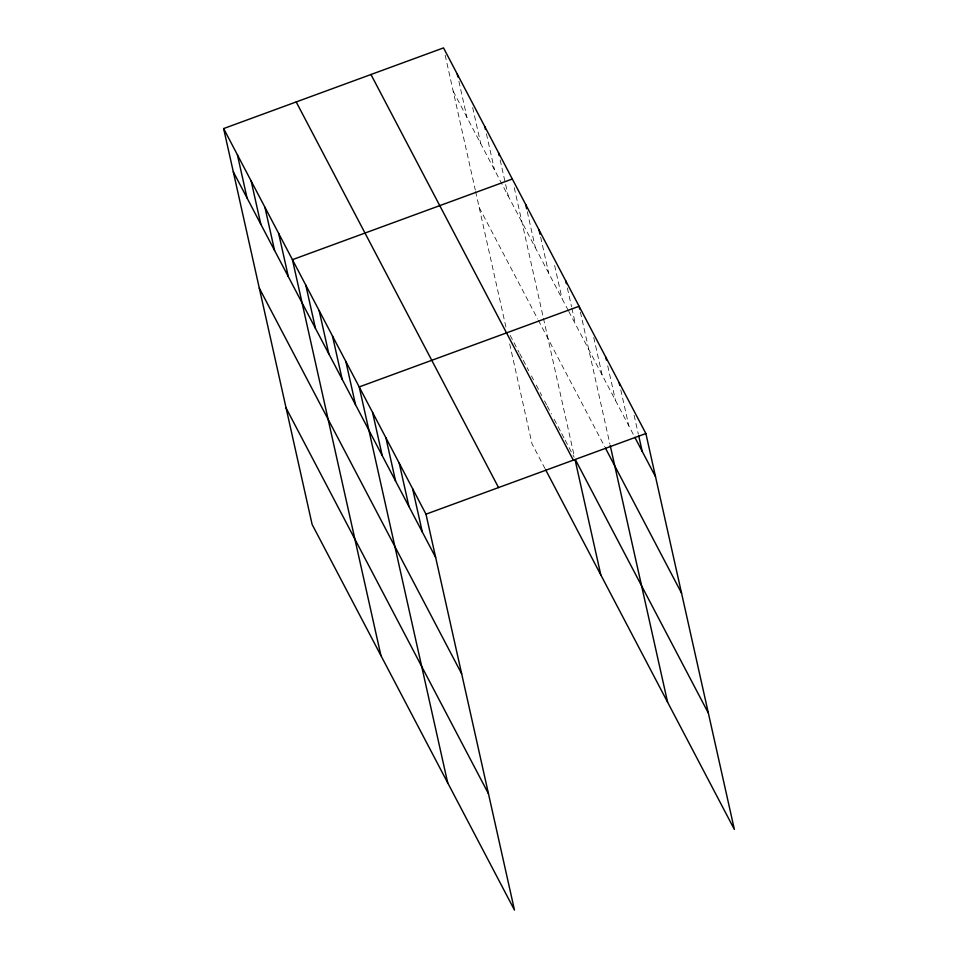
<?xml version="1.0" encoding="UTF-8"?>
<svg xmlns="http://www.w3.org/2000/svg" width="958" height="958" viewBox="0 0 958 958"><rect width="100%" height="100%" fill="white"/><g stroke="black" fill="none" stroke-linecap="round" stroke-linejoin="round"><path stroke-width="0.72" stroke-dasharray="4.79 3.59" d="M453.182 91.142L568.058 310.057M568.729 311.326L634.16 436.046M479.204 207.515L537.678 318.966M538.36 320.271L604.761 446.799M510.135 335.3L519.068 352.34M519.763 353.658L522.517 358.903M523.2 360.208L528.708 370.698M531.462 375.943L533.522 379.871M536.276 385.116L541.773 395.606M544.527 400.851L546.599 404.791M547.281 406.096L551.413 413.964M554.155 419.209L561.041 432.321M561.723 433.627L564.478 438.872M565.172 440.189L574.117 457.229M545.09 468.725L532.013 443.817L509.249 341.982M634.124 415.281L638.315 434.022M620.772 389.834L628.819 425.867M607.731 365.824L615.467 400.408M593.732 337.491L602.115 374.961M580.38 312.033L609.899 444.069M567.352 288.023L571.543 306.764M571.854 308.201L575.399 324.055M554.634 265.462L562.047 298.609M540.635 237.117L548.694 273.15M527.283 211.67L535.342 247.703M514.254 187.66L543.114 316.811M543.449 318.272L574.477 457.11M500.172 159.998L508.219 196.031M486.413 133.773L494.46 169.806M472.653 107.547L480.7 143.58M458.894 81.334L466.941 117.355M445.135 55.109L475.3 190.067M475.623 191.516L506.004 327.432"/><path stroke-width="1.44" d="M223.633 128.564L425.987 514.183L514.482 910.1L312.128 524.469L223.633 128.564L443.518 47.9L645.872 433.531L734.367 829.436L545.773 470.031M512.314 179.014L292.429 259.678L380.925 655.583M425.987 514.183L645.872 433.531M634.831 437.315L655.535 476.761M605.42 448.069L681.545 593.146M575.471 459.816L708.345 713.063M370.962 74.52L573.303 460.151M296.202 101.943L498.543 487.574M233.297 171.793L435.651 557.424M259.319 288.178L461.66 673.809M286.119 408.084L488.46 793.715M638.639 435.459L642.183 451.314M619.155 382.625L619.802 385.511M605.803 357.178L606.45 360.052M579.734 309.159L579.099 306.273L359.214 386.924L447.709 782.842M610.222 445.518L667.594 702.178M565.735 280.814L566.382 283.7M539.031 229.92L540.001 234.243M525.679 204.461L526.637 208.784M575.123 459.996L600.81 574.932M498.555 152.789L499.202 155.675M484.796 126.564L485.443 129.45M457.277 74.125L457.924 76.999M412.635 488.736L422.298 531.977M399.27 463.289L408.934 506.519M385.918 437.83L395.582 481.072M372.566 412.383L382.23 455.613M345.85 361.477L355.514 404.719M332.498 336.03L342.162 379.26M319.146 310.572L328.81 353.813M305.794 285.125L315.457 328.366M278.67 233.453L288.334 276.682M264.911 207.227L274.575 250.469M251.152 181.002L260.816 224.244M237.392 154.777L247.056 198.019"/></g></svg>
